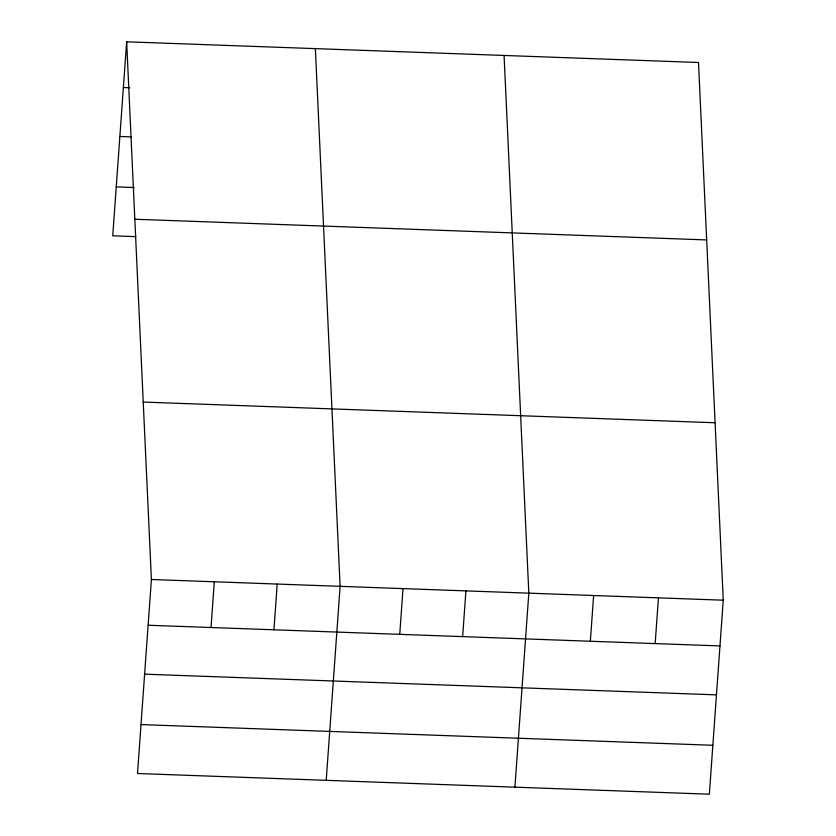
<?xml version="1.0" encoding="UTF-8"?>
<svg xmlns="http://www.w3.org/2000/svg" width="836" height="836" viewBox="0 0 836 836"><rect width="100%" height="100%" fill="white"/><g stroke="black" fill="none" stroke-linecap="round" stroke-linejoin="round"><path stroke-width="1.25" d="M126.654 41.8L151.4 579.505L137.501 773.509L709.346 794.2L723.255 600.196L698.499 62.491L126.654 41.8L112.745 235.804L135.85 236.64M211.027 627.522L214.309 581.783M273.936 629.801L277.207 584.061M326.207 780.343L340.116 586.329L315.36 48.624M399.744 634.346L403.015 588.607M462.642 636.624L465.924 590.885M514.913 787.167L528.822 593.163L504.077 55.458M590.352 641.243L593.633 595.504M655.163 643.584L658.444 597.855M123.373 87.54L129.789 87.77M119.872 136.467L131.419 136.885M116.256 186.877L134.23 187.525M134.815 219.241L706.671 239.932M143.238 402.064L715.083 422.755M151.4 579.505L723.255 600.196M148.129 625.244L719.974 645.935M144.618 674.171L716.462 694.862M141.002 724.582L712.857 745.273"/></g></svg>
